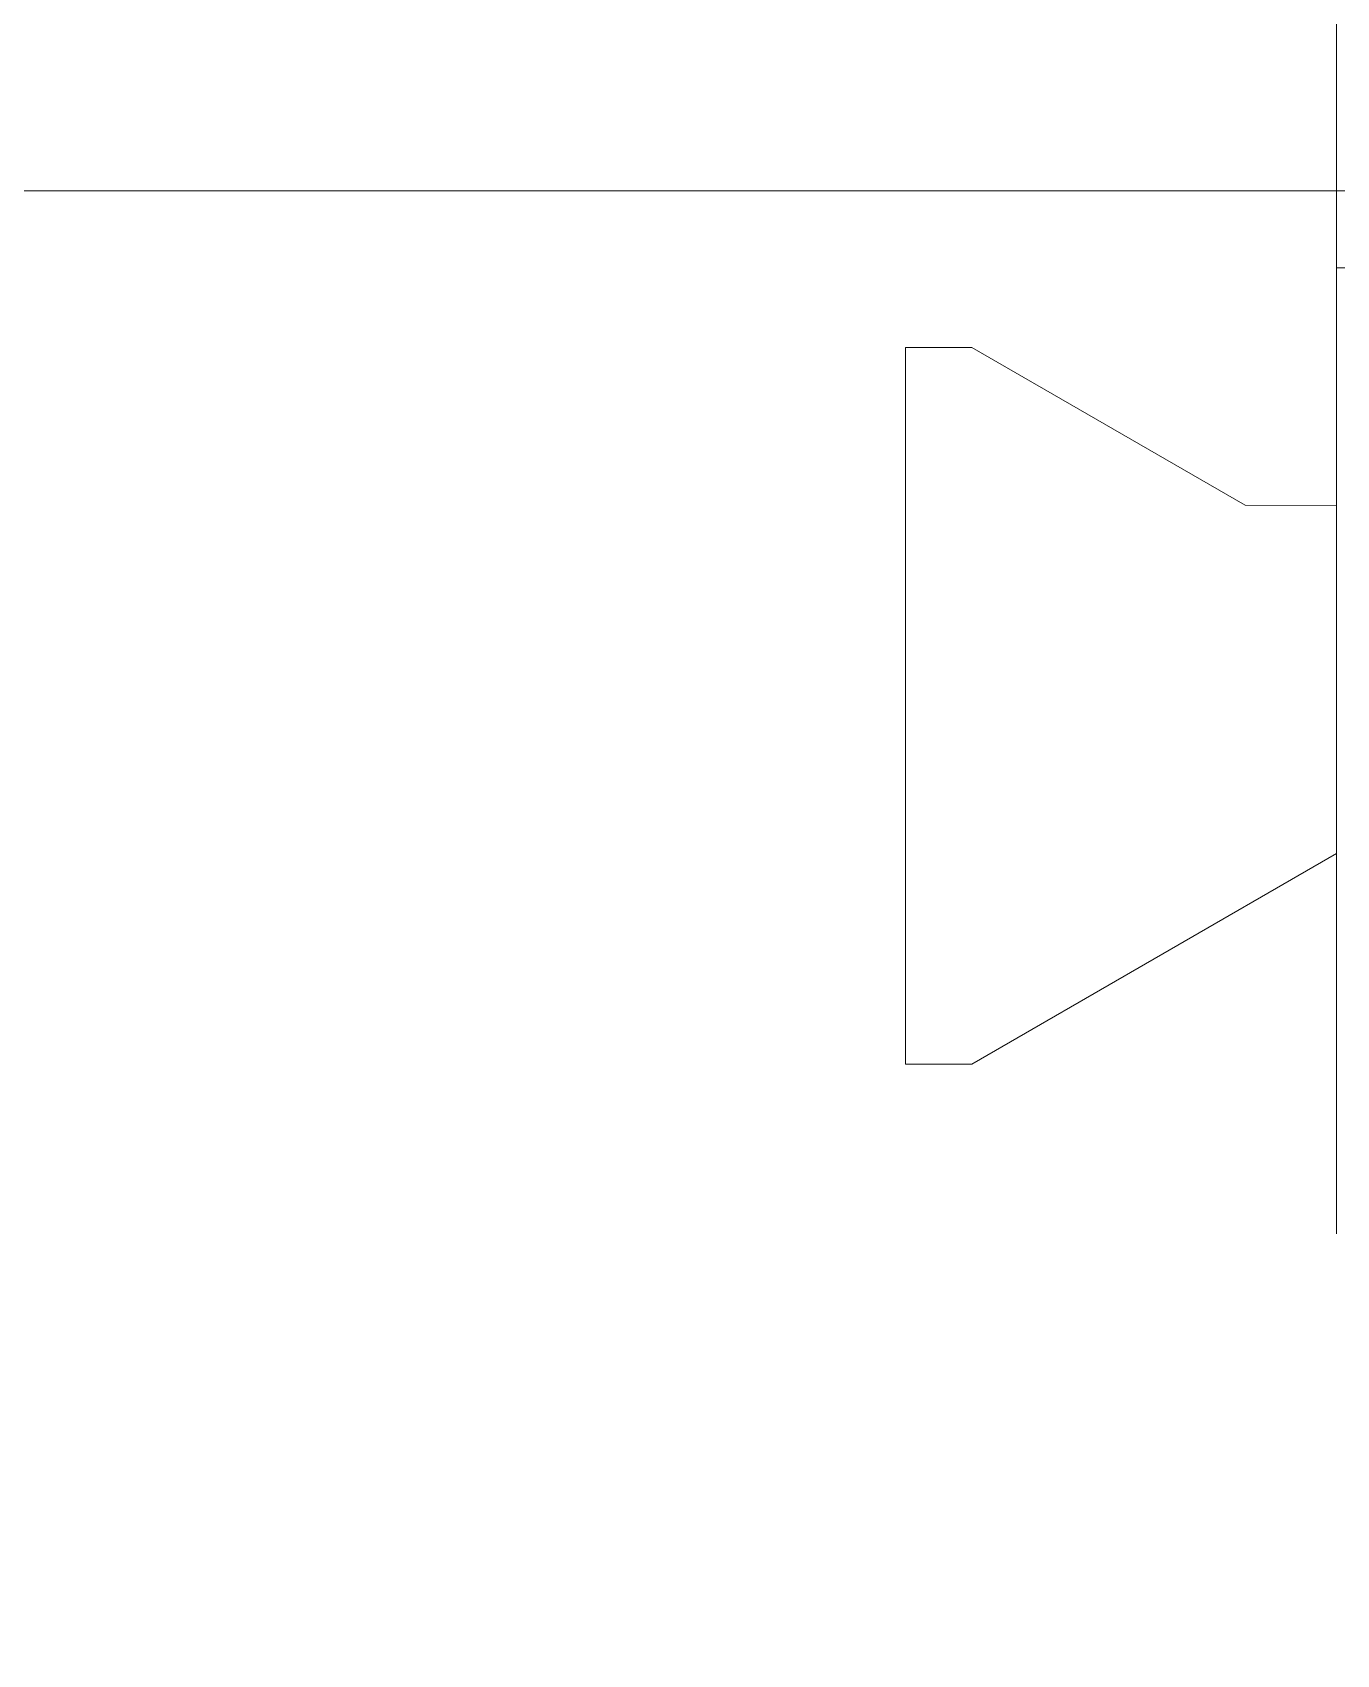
# Model space of a CAD drawing. Header units: millimetres. Extents: x 37984 to 70752, y 14140 to 37584.
# Drawn here: x 45821.88 to 45828.04, y 28372.23 to 28379.89 of the extents above; entities that cross this region are included whole.
import ezdxf

# ---------------------------------------------------------------- set-up
doc = ezdxf.new("R2010")
doc.units = ezdxf.units.MM
doc.set_wipeout_variables(frame=1)
doc.layers.add('000-PI-Oprema', color=30, linetype='Continuous', lineweight=5)

# ---------------------------------------------------------------- blocks, each defined once
blk = doc.blocks.new('TE-18-2 - 48290501')
blk.add_wipeout([(46994.7514, 28609.6596), (47001.6641, 28609.6596), (47001.6641, 28635.0266), (47015.6641, 28635.0266), (47015.6641, 28609.6596), (47022.5767, 28609.6596), (47022.5767, 28595.4553), (47015.6641, 28595.4553), (47015.6641, 28592.1627), (47001.6641, 28592.1627), (47001.6641, 28595.4553), (46994.7514, 28595.4553)]).dxf.layer = '000-PI-Oprema'
at = {"layer": '000-PI-Oprema'}
for p, q in [((47001.6641, 28625.1127), (47001.6641, 28609.6596)), ((47000.9244, 28611.6953), (46997.5394, 28611.6953)), ((46997.5394, 28611.6953), (46997.5394, 28611.3822)), ((46997.5394, 28611.6953), (46997.5394, 28611.6953)), ((47000.9244, 28611.3822), (47000.9244, 28611.6953)), ((47000.9244, 28611.6953), (47000.9244, 28611.6953)), ((46997.5394, 28611.3822), (46998.534, 28609.6596)), ((46997.5394, 28611.3822), (46997.5394, 28611.3822)), ((47000.1793, 28610.0916), (47000.9244, 28611.3822)), ((47000.9244, 28611.3822), (47000.9244, 28611.3822)), ((47000.1771, 28609.6596), (47000.1793, 28610.0916)), ((47000.1793, 28610.0916), (47000.1793, 28610.0916)), ((46996.7385, 28609.6596), (47005.8641, 28609.6596)), ((46998.534, 28609.6596), (46998.534, 28609.6596)), ((47000.1771, 28609.6596), (47000.1771, 28609.6596)), ((47001.3004, 28609.6596), (47001.3004, 28609.6596)), ((47001.3004, 28595.4553), (47001.3004, 28609.6596)), ((47001.6641, 28609.6596), (47001.6641, 28595.4553))]:
    blk.add_line(p, q, dxfattribs=at)

msp = doc.modelspace()

# ---------------------------------------------------------------- block references
at = {"layer": '000-PI-Oprema', "rotation": 90.00000065095895}
msp.add_blockref('TE-18-2 - 48290501', (74437.7014, -18622.5207), dxfattribs=at)

doc.saveas('drawing.dxf')
